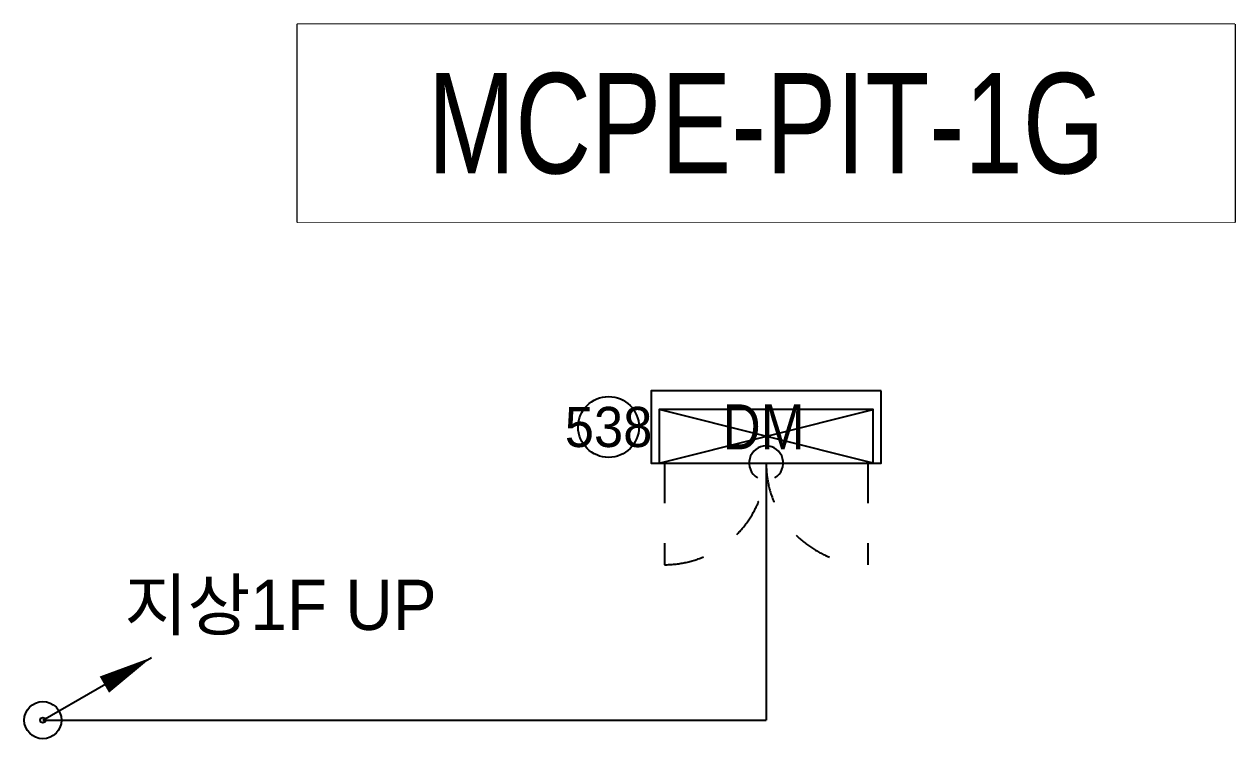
# Model space of a CAD drawing. Header units: millimetres. Extents: x 89450 to 753248, y -530175 to 1209785.
# Drawn here: x 157080 to 161605, y -458226 to -455555 of the extents above; entities that cross this region are included whole.
import ezdxf
from ezdxf.enums import TextEntityAlignment as Align

# ---------------------------------------------------------------- set-up
doc = ezdxf.new("R2010")
doc.units = ezdxf.units.MM
doc.header["$LTSCALE"] = 150
doc.linetypes.add('CONTINOUS', pattern=[0])
doc.linetypes.add('D1', pattern=[3, 1, -1, 1])
for name, color, linetype in [('------01 Motor Control Panel or Center', 4, 'Continuous'), ('-----29 Indicator', 1, 'Continuous'), ('-----99 EPMS CABLE DUCT', 4, 'Continuous'), ('-----99 EPMS CONDUIT', 4, 'Continuous'), ('-----99 EPMS DEVICE', 3, 'Continuous')]:
    doc.layers.add(name, color=color, linetype=linetype)
doc.styles.add('ELEC', font='')
doc.styles.get('ELEC').set_extended_font_data('Dotum')

# ---------------------------------------------------------------- blocks, each defined once
blk = doc.blocks.new('MCP_EQUIPMENT-2')
at = {"color": 161}
for p, q in [((200, 400), (0, -400)), ((200, -400), (0, 400))]:
    blk.add_line(p, q, dxfattribs=at)
at = {"color": 161, "linetype": 'D1'}
for p, q in [((200, 380), (580, 380)), ((200, -380), (580, -380))]:
    blk.add_line(p, q, dxfattribs=at)
at = {"color": 161}
blk.add_lwpolyline([(200, 400), (0, 400), (0, -400), (200, -400)], close=True, dxfattribs=at)
at = {"color": 161, "linetype": 'D1'}
for centre, start, end in [((200, 380), 270, 0), ((200, -380), 0, 90)]:
    blk.add_arc(centre, 380, start, end, dxfattribs=at)

msp = doc.modelspace()

# ---------------------------------------------------------------- linework, layer by layer
at = {"layer": '------01 Motor Control Panel or Center', "linetype": 'CONTINOUS'}
msp.add_lwpolyline([(161605.1, -455555), (161605.1, -456295), (158102, -456295), (158102, -455555)], close=True, dxfattribs=at)
at = {"layer": '-----29 Indicator'}
msp.add_circle((159264.6, -457060.2), 113.7, dxfattribs=at)
at = {"layer": '-----99 EPMS CABLE DUCT'}
for q in [(157556.1, -457921.6), (159853.6, -458156)]:
    msp.add_line((157150.1, -458156), q, dxfattribs=at)
msp.add_lwpolyline([(157556.1, -457921.6, 0, 70, 0), (157380.1, -458023.2, 40, 40, 0)], format="xyseb", dxfattribs=at)
msp.add_circle((157150.1, -458156), 10, dxfattribs=at)
at = {"layer": '-----99 EPMS CONDUIT'}
msp.add_line((159853.6, -457195), (159853.6, -458156), dxfattribs=at)
msp.add_circle((157150.1, -458156), 69.6, dxfattribs=at)
msp.add_arc((159853.6, -457195), 63.8, 300, 240, dxfattribs=at)
at = {"layer": '-----99 EPMS DEVICE', "color": 2}
msp.add_lwpolyline([(160283.7, -456925.3), (159423.5, -456925.3), (159423.5, -457195), (160283.7, -457195)], close=True, dxfattribs=at)

# ---------------------------------------------------------------- block references
at = {"layer": '------01 Motor Control Panel or Center', "rotation": 270}
msp.add_blockref('MCP_EQUIPMENT-2', (159853.6, -456995), dxfattribs=at)

# ---------------------------------------------------------------- texts
at = {"layer": '-----29 Indicator', "style": 'ELEC'}
msp.add_text('538', height=150, dxfattribs=at).set_placement((159264.6, -457060.2), align=Align.MIDDLE_CENTER)
at = {"layer": '-----99 EPMS CABLE DUCT', "style": 'ELEC'}
msp.add_text('지상1F UP', height=187.67, dxfattribs=at).set_placement((157455.1, -457818.9))
at = {"layer": '-----99 EPMS DEVICE', "color": 2, "style": 'ELEC', "width": 0.9}
msp.add_text('DM', height=167.96, dxfattribs=at).set_placement((159844.2, -457059.7), align=Align.MIDDLE)

# ---------------------------------------------------------------- next in the draw order: wipeouts: each hides what was drawn before it
at = {"color": 1}
msp.add_wipeout([(158102, -455555), (161605.1, -455555), (161605.1, -456295), (158102, -456295)], dxfattribs=at).dxf.layer = '------01 Motor Control Panel or Center'

# ---------------------------------------------------------------- next in the draw order: texts
at = {"layer": '------01 Motor Control Panel or Center', "linetype": 'CONTINOUS', "style": 'ELEC', "width": 0.8}
msp.add_text('MCPE-PIT-1G', height=375, dxfattribs=at).set_placement((159853.6, -455925), align=Align.MIDDLE)

doc.saveas('drawing.dxf')
